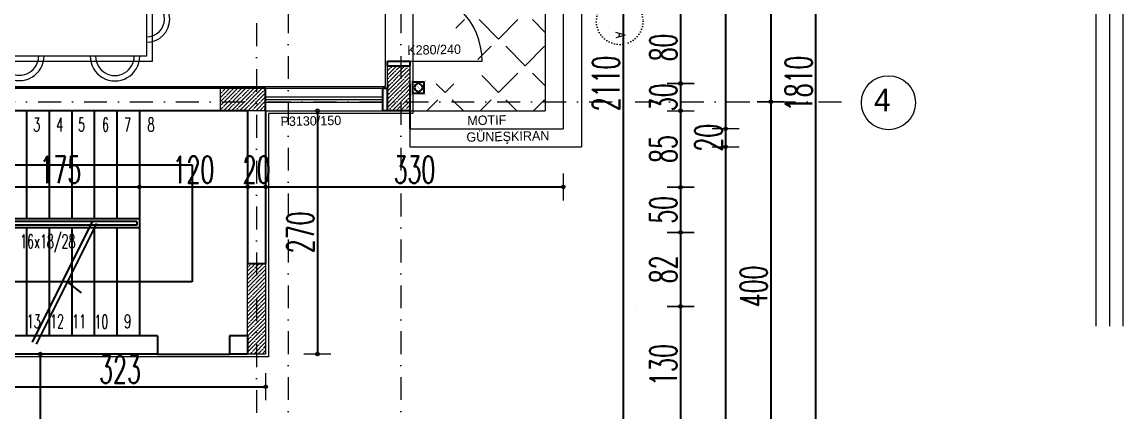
# Model space of a CAD drawing. Header units: millimetres. Extents: x -16104 to 67872, y -88009 to 12107.
# Drawn here: x 27022 to 28243, y 10157 to 10589 of the extents above; entities that cross this region are included whole.
import ezdxf
from ezdxf.enums import TextEntityAlignment as Align

# ---------------------------------------------------------------- set-up
doc = ezdxf.new("R2010")
doc.units = ezdxf.units.MM
doc.linetypes.add('ACAD_ISO07W100', pattern=[3, 0, -3])
doc.linetypes.add('DASHDOTX2', pattern=[50.8, 25.4, -12.7, 0, -12.7])
doc.layers.get('0').update_dxf_attribs({"color": 241})
for name, color, linetype, lineweight in [('AKS', 1, 'ACAD_ISO07W100', 5), ('akslar', 144, 'Continuous', 20), ('balkon', 6, 'Continuous', 5), ('c05', 32, 'Continuous', 13), ('duvar', 123, 'Continuous', 25), ('emsal&kolon', 1, 'Continuous', 5), ('kapı', 3, 'Continuous', 5), ('kolon', 1, 'Continuous', 5), ('merdiven', 4, 'Continuous', 25), ('OLCU', 54, 'Continuous', 13), ('pencere', 5, 'Continuous', 5), ('POZ', 36, 'Continuous', 18), ('SıVA', 40, 'Continuous', 9), ('tefriş', 30, 'Continuous', 5), ('ÖLÇÜ', 252, 'Continuous', 20)]:
    doc.layers.add(name, color=color, linetype=linetype, lineweight=lineweight)
doc.styles.add('DIM', font='Txttw.shx', dxfattribs={"width": 0.6})
doc.styles.add('DIMENSIONS', font='simplex', dxfattribs={"width": 0.8})
doc.styles.add('M2', font='stylu.ttf', dxfattribs={"height": 10})
doc.dimstyles.new('50', dxfattribs={"dimscale": 0, "dimtxt": 30, "dimasz": 1, "dimexe": 0, "dimexo": 2, "dimgap": 4, "dimtad": 1, "dimdec": 0, "dimzin": 0, "dimdsep": 46, "dimtxsty": 'DIM', "dimblk1": 'DOT', "dimblk2": 'DOT', "dimsah": 1, "dimcen": 1.5, "dimdle": 3, "dimse1": 1, "dimse2": 1, "dimclrd": 256, "dimclre": 9, "dimclrt": 256, "dimadec": 0, "dimazin": 0, "dimtfac": 0.24, "dimtdec": 0, "dimtix": 1, "dimtmove": 2, "dimatfit": 3, "dimldrblk": 'DOT', "dimfxl": 0, "dimtolj": 1, "dimtzin": 15, "dimarcsym": 0})
pattern_1 = [(45, (14410.221, 0), (-4.490128, 4.490128), []), (45, (14414.711, 0), (-4.490128, 4.490128), [7.9375, -1.5875, 0, -1.5875])]

# ---------------------------------------------------------------- blocks, each defined once
blk = doc.blocks.new('DOT')
for p, q in [((0, 15), (0, -15)), ((-2, 0), (0, 0)), ((2, 0), (0, 0))]:
    blk.add_line(p, q)
blk.add_circle((0, 0), 2)
blk = doc.blocks.new('*D5373')
at = {"layer": 'Defpoints', "color": 0, "transparency": 16777216}
for p in [(27702.4, 10600), (27702.4, 10520.3), (27752.4, 10520.3)]:
    blk.add_point(p, dxfattribs=at)
at = {"layer": 'OLCU', "lineweight": -2, "transparency": 16777216}
blk.add_line((27752.4, 10599), (27752.4, 10521.3), dxfattribs=at)
for p, rotation in [((27752.4, 10600), 90), ((27752.4, 10520.3), 270)]:
    blk.add_blockref('DOT', p, dxfattribs=dict(at, rotation=rotation))
at = {"layer": 'OLCU', "transparency": 16777216, "insert": (27733.4, 10560.2), "char_height": 30, "attachment_point": 5, "rotation": 90, "style": 'DIM'}
blk.add_mtext('\\A1;80', dxfattribs=at)
blk = doc.blocks.new('*D5374')
at = {"layer": 'Defpoints', "color": 0, "transparency": 16777216}
for p in [(27702.4, 10520), (27702.4, 10490), (27752.4, 10490)]:
    blk.add_point(p, dxfattribs=at)
at = {"layer": 'OLCU', "lineweight": -2, "transparency": 16777216}
for p, q in [((27752.4, 10521), (27752.4, 10522)), ((27752.4, 10520), (27752.4, 10490)), ((27752.4, 10489), (27752.4, 10488))]:
    blk.add_line(p, q, dxfattribs=at)
for p, rotation in [((27752.4, 10520), 270), ((27752.4, 10490), 90)]:
    blk.add_blockref('DOT', p, dxfattribs=dict(at, rotation=rotation))
at = {"layer": 'OLCU', "transparency": 16777216, "insert": (27733.4, 10505), "char_height": 30, "attachment_point": 5, "rotation": 90, "style": 'DIM'}
blk.add_mtext('\\A1;30', dxfattribs=at)
blk = doc.blocks.new('*D5375')
at = {"layer": 'Defpoints', "color": 0, "transparency": 16777216}
for p in [(27702.4, 10490), (27702.4, 10405), (27752.4, 10405)]:
    blk.add_point(p, dxfattribs=at)
at = {"layer": 'OLCU', "lineweight": -2, "transparency": 16777216}
blk.add_line((27752.4, 10489), (27752.4, 10406), dxfattribs=at)
for p, rotation in [((27752.4, 10490), 90), ((27752.4, 10405), 270)]:
    blk.add_blockref('DOT', p, dxfattribs=dict(at, rotation=rotation))
at = {"layer": 'OLCU', "transparency": 16777216, "insert": (27733.4, 10447.5), "char_height": 30, "attachment_point": 5, "rotation": 90, "style": 'DIM'}
blk.add_mtext('\\A1;85', dxfattribs=at)
blk = doc.blocks.new('*D5376')
at = {"layer": 'Defpoints', "color": 0, "transparency": 16777216}
for p in [(27702.4, 10405), (27702.4, 10355), (27752.4, 10355)]:
    blk.add_point(p, dxfattribs=at)
at = {"layer": 'OLCU', "lineweight": -2, "transparency": 16777216}
blk.add_line((27752.4, 10404), (27752.4, 10356), dxfattribs=at)
for p, rotation in [((27752.4, 10405), 90), ((27752.4, 10355), 270)]:
    blk.add_blockref('DOT', p, dxfattribs=dict(at, rotation=rotation))
at = {"layer": 'OLCU', "transparency": 16777216, "insert": (27733.4, 10380), "char_height": 30, "attachment_point": 5, "rotation": 90, "style": 'DIM'}
blk.add_mtext('\\A1;50', dxfattribs=at)
blk = doc.blocks.new('*D5625')
at = {"layer": 'Defpoints', "color": 0, "transparency": 16777216}
for p in [(27702.4, 10355), (27702.4, 10272.8), (27752.4, 10272.8)]:
    blk.add_point(p, dxfattribs=at)
at = {"layer": 'OLCU', "lineweight": -2, "transparency": 16777216}
blk.add_line((27752.4, 10354), (27752.4, 10273.8), dxfattribs=at)
for p, rotation in [((27752.4, 10355), 90), ((27752.4, 10272.8), 270)]:
    blk.add_blockref('DOT', p, dxfattribs=dict(at, rotation=rotation))
at = {"layer": 'OLCU', "transparency": 16777216, "insert": (27733.4, 10313.9), "char_height": 30, "attachment_point": 5, "rotation": 90, "style": 'DIM'}
blk.add_mtext('\\A1;82', dxfattribs=at)
blk = doc.blocks.new('*D5377')
at = {"layer": 'Defpoints', "color": 0, "transparency": 16777216}
for p in [(27702.4, 10272.8), (27702.4, 10142.8), (27752.4, 10142.8)]:
    blk.add_point(p, dxfattribs=at)
at = {"layer": 'OLCU', "lineweight": -2, "transparency": 16777216}
blk.add_line((27752.4, 10271.8), (27752.4, 10143.8), dxfattribs=at)
for p, rotation in [((27752.4, 10272.8), 90), ((27752.4, 10142.8), 270)]:
    blk.add_blockref('DOT', p, dxfattribs=dict(at, rotation=rotation))
at = {"layer": 'OLCU', "transparency": 16777216, "insert": (27733.4, 10207.8), "char_height": 30, "attachment_point": 5, "rotation": 90, "style": 'DIM'}
blk.add_mtext('\\A1;130', dxfattribs=at)
blk = doc.blocks.new('*D5381')
at = {"layer": 'Defpoints', "color": 0, "transparency": 16777216}
for p in [(27767.4, 10450), (27802.4, 9705.5), (27802.4, 9705.5)]:
    blk.add_point(p, dxfattribs=at)
at = {"layer": 'OLCU', "lineweight": -2, "transparency": 16777216}
blk.add_line((27802.4, 10449), (27802.4, 9706.5), dxfattribs=at)
for p, rotation in [((27802.4, 10450), 90), ((27802.4, 9705.5), 270)]:
    blk.add_blockref('DOT', p, dxfattribs=dict(at, rotation=rotation))
at = {"layer": 'OLCU', "transparency": 16777216, "insert": (27783.4, 10077.8), "char_height": 30, "attachment_point": 5, "rotation": 90, "style": 'DIM'}
blk.add_mtext('\\A1;745', dxfattribs=at)
blk = doc.blocks.new('*D5384')
at = {"layer": 'Defpoints', "color": 0, "transparency": 16777216}
for p in [(27867.4, 11425), (27902.4, 11425), (27867.4, 9615.5)]:
    blk.add_point(p, dxfattribs=at)
at = {"layer": 'OLCU', "lineweight": -2, "transparency": 16777216}
blk.add_line((27902.4, 9616.5), (27902.4, 11424), dxfattribs=at)
for p, rotation in [((27902.4, 11425), 90), ((27902.4, 9615.5), 270)]:
    blk.add_blockref('DOT', p, dxfattribs=dict(at, rotation=rotation))
at = {"layer": 'OLCU', "transparency": 16777216, "insert": (27883.4, 10520.3), "char_height": 30, "attachment_point": 5, "rotation": 90, "style": 'DIM'}
blk.add_mtext('\\A1;1810', dxfattribs=at)
blk = doc.blocks.new('*D5434')
at = {"layer": 'Defpoints', "color": 0, "transparency": 16777216}
for p in [(27702.4, 10984.7), (27702.4, 10470), (27802.4, 10470)]:
    blk.add_point(p, dxfattribs=at)
at = {"layer": 'OLCU', "lineweight": -2, "transparency": 16777216}
blk.add_line((27802.4, 10983.7), (27802.4, 10471), dxfattribs=at)
for p, rotation in [((27802.4, 10984.7), 90), ((27802.4, 10470), 270)]:
    blk.add_blockref('DOT', p, dxfattribs=dict(at, rotation=rotation))
at = {"layer": 'OLCU', "transparency": 16777216, "insert": (27783.4, 10727.4), "char_height": 30, "attachment_point": 5, "rotation": 90, "style": 'DIM'}
blk.add_mtext('\\A1;515', dxfattribs=at)
blk = doc.blocks.new('*D5455')
at = {"layer": 'Defpoints', "color": 0, "transparency": 16777216}
for p in [(27802.4, 10470), (27802.4, 10450), (27802.4, 10450)]:
    blk.add_point(p, dxfattribs=at)
at = {"layer": 'OLCU', "lineweight": -2, "transparency": 16777216}
for p, q in [((27802.4, 10471), (27802.4, 10472)), ((27802.4, 10470), (27802.4, 10450)), ((27802.4, 10449), (27802.4, 10448))]:
    blk.add_line(p, q, dxfattribs=at)
for p, rotation in [((27802.4, 10470), 270), ((27802.4, 10450), 90)]:
    blk.add_blockref('DOT', p, dxfattribs=dict(at, rotation=rotation))
at = {"layer": 'OLCU', "transparency": 16777216, "insert": (27783.4, 10460), "char_height": 30, "attachment_point": 5, "rotation": 90, "style": 'DIM'}
blk.add_mtext('\\A1;20', dxfattribs=at)
blk = doc.blocks.new('rb')
at = {"layer": 'tefriş'}
for points in [[(1548.4, 487.07), (1595.5, 487.07), (1595.5, 394.92), (1548.4, 394.92)], [(1551.4, 484.07), (1592.5, 484.07), (1592.5, 397.92), (1551.4, 397.92)]]:
    blk.add_lwpolyline(points, close=True, dxfattribs=at)
for centre, radius, start, end in [((1571.95, 484.07), 12.83, 0, 180), ((1571.95, 484.07), 9.83, 0, 180), ((1551.4, 466.84), 14.18, 90, 270), ((1551.4, 466.84), 11.18, 90, 270), ((1592.5, 466.49), 13.72, 270, 90), ((1592.5, 466.49), 10.72, 270, 90), ((1551.4, 415.62), 14.18, 90, 270), ((1592.29, 413.54), 13.72, 270, 90), ((1551.4, 415.62), 11.18, 90, 270), ((1592.29, 413.54), 10.72, 270, 90), ((1571.95, 397.92), 13.83, 180, 0), ((1571.95, 397.92), 10.83, 180, 0)]:
    blk.add_arc(centre, radius, start, end, dxfattribs=at)
blk = doc.blocks.new('*D5478')
at = {"layer": 'Defpoints', "color": 0, "transparency": 16777216}
for p in [(27852.4, 10800), (27852.4, 10500), (27852.4, 10500)]:
    blk.add_point(p, dxfattribs=at)
at = {"layer": 'OLCU', "lineweight": -2, "transparency": 16777216}
blk.add_line((27852.4, 10799), (27852.4, 10501), dxfattribs=at)
for p, rotation in [((27852.4, 10800), 90), ((27852.4, 10500), 270)]:
    blk.add_blockref('DOT', p, dxfattribs=dict(at, rotation=rotation))
at = {"layer": 'OLCU', "transparency": 16777216, "insert": (27833.4, 10650), "char_height": 30, "attachment_point": 5, "rotation": 90, "style": 'DIM'}
blk.add_mtext('\\A1;300', dxfattribs=at)
blk = doc.blocks.new('*D5479')
at = {"layer": 'Defpoints', "color": 0, "transparency": 16777216}
for p in [(27852.4, 10500), (27852.4, 10090), (27852.4, 10090)]:
    blk.add_point(p, dxfattribs=at)
at = {"layer": 'OLCU', "lineweight": -2, "transparency": 16777216}
blk.add_line((27852.4, 10499), (27852.4, 10091), dxfattribs=at)
for p, rotation in [((27852.4, 10500), 90), ((27852.4, 10090), 270)]:
    blk.add_blockref('DOT', p, dxfattribs=dict(at, rotation=rotation))
at = {"layer": 'OLCU', "transparency": 16777216, "insert": (27833.4, 10295), "char_height": 30, "attachment_point": 5, "rotation": 90, "style": 'DIM'}
blk.add_mtext('\\A1;400', dxfattribs=at)
blk = doc.blocks.new('*D5495')
at = {"layer": 'Defpoints', "color": 0, "transparency": 16777216}
for p in [(27688.7, 11575), (27688.7, 9465.5), (27688.7, 9465.5)]:
    blk.add_point(p, dxfattribs=at)
at = {"layer": 'OLCU', "lineweight": -2, "transparency": 16777216}
blk.add_line((27688.7, 11574), (27688.7, 9466.5), dxfattribs=at)
for p, rotation in [((27688.7, 11575), 90), ((27688.7, 9465.5), 270)]:
    blk.add_blockref('DOT', p, dxfattribs=dict(at, rotation=rotation))
at = {"layer": 'OLCU', "transparency": 16777216, "insert": (27669.7, 10520.3), "char_height": 30, "attachment_point": 5, "rotation": 90, "style": 'DIM'}
blk.add_mtext('\\A1;2110', dxfattribs=at)
blk = doc.blocks.new('*D5530')
at = {"layer": 'Defpoints', "color": 0, "transparency": 16777216}
for p in [(26977.4, 10405.5), (27152.4, 10405.5), (27152.4, 10405.5)]:
    blk.add_point(p, dxfattribs=at)
at = {"layer": 'OLCU', "lineweight": -2, "transparency": 16777216}
blk.add_line((26978.4, 10405.5), (27151.4, 10405.5), dxfattribs=at)
at = {"layer": 'OLCU', "lineweight": -2, "transparency": 16777216, "rotation": 180}
blk.add_blockref('DOT', (26977.4, 10405.5), dxfattribs=at)
at = {"layer": 'OLCU', "lineweight": -2, "transparency": 16777216}
blk.add_blockref('DOT', (27152.4, 10405.5), dxfattribs=at)
at = {"layer": 'OLCU', "transparency": 16777216, "insert": (27064.9, 10424.5), "char_height": 30, "attachment_point": 5, "style": 'DIM'}
blk.add_mtext('\\A1;175', dxfattribs=at)
blk = doc.blocks.new('*D5531')
at = {"layer": 'Defpoints', "color": 0, "transparency": 16777216}
for p in [(27152.4, 10405.5), (27272.4, 10405.5), (27272.4, 10405.5)]:
    blk.add_point(p, dxfattribs=at)
at = {"layer": 'OLCU', "lineweight": -2, "transparency": 16777216}
blk.add_line((27153.4, 10405.5), (27271.4, 10405.5), dxfattribs=at)
at = {"layer": 'OLCU', "lineweight": -2, "transparency": 16777216, "rotation": 180}
blk.add_blockref('DOT', (27152.4, 10405.5), dxfattribs=at)
at = {"layer": 'OLCU', "lineweight": -2, "transparency": 16777216}
blk.add_blockref('DOT', (27272.4, 10405.5), dxfattribs=at)
at = {"layer": 'OLCU', "transparency": 16777216, "insert": (27212.4, 10424.5), "char_height": 30, "attachment_point": 5, "style": 'DIM'}
blk.add_mtext('\\A1;120', dxfattribs=at)
blk = doc.blocks.new('*D5532')
at = {"layer": 'Defpoints', "color": 0, "transparency": 16777216}
for p in [(27272.4, 10405.5), (27292.4, 10405.5), (27292.4, 10405.5)]:
    blk.add_point(p, dxfattribs=at)
at = {"layer": 'OLCU', "lineweight": -2, "transparency": 16777216}
for p, q in [((27271.4, 10405.5), (27270.4, 10405.5)), ((27272.4, 10405.5), (27292.4, 10405.5)), ((27293.4, 10405.5), (27294.4, 10405.5))]:
    blk.add_line(p, q, dxfattribs=at)
blk.add_blockref('DOT', (27272.4, 10405.5), dxfattribs=at)
at = {"layer": 'OLCU', "lineweight": -2, "transparency": 16777216, "rotation": 180}
blk.add_blockref('DOT', (27292.4, 10405.5), dxfattribs=at)
at = {"layer": 'OLCU', "transparency": 16777216, "insert": (27282.4, 10424.5), "char_height": 30, "attachment_point": 5, "style": 'DIM'}
blk.add_mtext('\\A1;20', dxfattribs=at)
blk = doc.blocks.new('A$C412C2498')
at = {"color": 5, "const_width": 0.6}
for points in [[(3.6, 24.3), (0.2, 27)], [(23.8, 24.3), (27.3, 27)], [(3.6, 3), (0.2, 0.2)], [(23.8, 3), (27.3, 0.2)]]:
    blk.add_lwpolyline(points, dxfattribs=at)
at = {"color": 5}
blk.add_lwpolyline([(23.8, 24.3), (3.6, 24.3), (3.6, 3), (23.8, 3)], close=True, dxfattribs=at)
at = {"const_width": 0.1}
for points in [[(6.7, 12.2), (14.6, 20.2)], [(6.8, 14.5), (12.4, 20.1)], [(7.1, 10.4), (16.4, 19.7)], [(7.9, 9.1), (17.8, 19)], [(8.8, 8), (18.9, 18.1)], [(10, 7.1), (19.8, 16.9)], [(11.3, 6.4), (20.4, 15.6)], [(13, 6), (20.8, 13.8)], [(14.8, 6.1), (20.8, 12.1)], [(17.4, 7), (19.8, 9.4)]]:
    blk.add_lwpolyline(points, dxfattribs=at)
blk.add_circle((13.7, 13.1), 7.12)
blk = doc.blocks.new('A$C5E2C1EC0')
at = {"xscale": 0.6105719971092185, "yscale": 0.6105719971092185, "zscale": 0.6105719971092185}
blk.add_blockref('A$C412C2498', (0, 0), dxfattribs=at)
blk = doc.blocks.new('*D5225')
at = {"layer": 'Defpoints', "color": 0, "transparency": 16777216}
for p in [(27292.4, 10405.5), (27622.4, 10405.5), (27622.4, 10405.5)]:
    blk.add_point(p, dxfattribs=at)
at = {"layer": 'OLCU', "lineweight": -2, "transparency": 16777216}
blk.add_line((27293.4, 10405.5), (27621.4, 10405.5), dxfattribs=at)
at = {"layer": 'OLCU', "lineweight": -2, "transparency": 16777216, "rotation": 180}
blk.add_blockref('DOT', (27292.4, 10405.5), dxfattribs=at)
at = {"layer": 'OLCU', "lineweight": -2, "transparency": 16777216}
blk.add_blockref('DOT', (27622.4, 10405.5), dxfattribs=at)
at = {"layer": 'OLCU', "transparency": 16777216, "insert": (27457.4, 10424.5), "char_height": 30, "attachment_point": 5, "style": 'DIM'}
blk.add_mtext('\\A1;330', dxfattribs=at)
blk = doc.blocks.new('*D5538')
at = {"layer": 'Defpoints', "color": 0, "transparency": 16777216}
for p in [(26969.4, 10220), (27292.4, 10220), (27292.4, 10183.7)]:
    blk.add_point(p, dxfattribs=at)
at = {"layer": 'OLCU', "lineweight": -2, "transparency": 16777216}
blk.add_line((26970.4, 10183.7), (27291.4, 10183.7), dxfattribs=at)
at = {"layer": 'OLCU', "lineweight": -2, "transparency": 16777216, "rotation": 180}
blk.add_blockref('DOT', (26969.4, 10183.7), dxfattribs=at)
at = {"layer": 'OLCU', "lineweight": -2, "transparency": 16777216}
blk.add_blockref('DOT', (27292.4, 10183.7), dxfattribs=at)
at = {"layer": 'OLCU', "transparency": 16777216, "insert": (27130.9, 10202.7), "char_height": 30, "attachment_point": 5, "style": 'DIM'}
blk.add_mtext('\\A1;323', dxfattribs=at)
blk = doc.blocks.new('*D5229')
at = {"layer": 'Defpoints', "color": 0, "transparency": 16777216}
for p in [(27317.4, 10490), (27292.4, 10220), (27349.8, 10220)]:
    blk.add_point(p, dxfattribs=at)
at = {"layer": 'OLCU', "lineweight": -2, "transparency": 16777216}
blk.add_line((27349.8, 10489), (27349.8, 10221), dxfattribs=at)
for p, rotation in [((27349.8, 10490), 90), ((27349.8, 10220), 270)]:
    blk.add_blockref('DOT', p, dxfattribs=dict(at, rotation=rotation))
at = {"layer": 'OLCU', "transparency": 16777216, "insert": (27330.8, 10355), "char_height": 30, "attachment_point": 5, "rotation": 90, "style": 'DIM'}
blk.add_mtext('\\A1;270', dxfattribs=at)
blk = doc.blocks.new('*D5540')
at = {"layer": 'Defpoints', "color": 0, "transparency": 16777216}
for p in [(26969.4, 10220), (27042.6, 10220), (26969.4, 9465.5)]:
    blk.add_point(p, dxfattribs=at)
at = {"layer": 'OLCU', "lineweight": -2, "transparency": 16777216}
blk.add_line((27042.6, 9466.5), (27042.6, 10219), dxfattribs=at)
for p, rotation in [((27042.6, 10220), 90), ((27042.6, 9465.5), 270)]:
    blk.add_blockref('DOT', p, dxfattribs=dict(at, rotation=rotation))
at = {"layer": 'OLCU', "transparency": 16777216, "insert": (27023.6, 9842.8), "char_height": 30, "attachment_point": 5, "rotation": 90, "style": 'DIM'}
blk.add_mtext('\\A1;755', dxfattribs=at)

msp = doc.modelspace()

# ---------------------------------------------------------------- hatches: boundary and pattern name
at = {"layer": 'kolon'}
h = msp.add_hatch(dxfattribs=at)
h.set_pattern_fill('ANSI35,_O', color=256)
h.set_pattern_definition(pattern_1)
h.paths.add_polyline_path([(27442.4, 10540), (27427.4, 10540), (27427.4, 10500), (27442.4, 10500)])
h.paths.add_polyline_path([(27452.4, 10540), (27442.4, 10540), (27442.4, 10500), (27452.4, 10500)])
h.paths.add_polyline_path([(27442.4, 10500), (27442.4, 10490), (27452.4, 10490), (27452.4, 10500)])
h.paths.add_polyline_path([(27427.4, 10500), (27427.4, 10490), (27442.4, 10490), (27442.4, 10500)])
h = msp.add_hatch(dxfattribs=at)
h.set_pattern_fill('ANSI35,_O', color=256)
h.set_pattern_definition([(45, (18012.7763, 0), (-4.490128, 4.490128), []), (45, (18017.2665, 0), (-4.490128, 4.490128), [7.9375, -1.5875, 0, -1.5875])])
h.paths.add_polyline_path([(27242.4, 10515), (27242.4, 10500), (27282.4, 10500), (27282.4, 10515)])
h.paths.add_polyline_path([(27242.4, 10500), (27242.4, 10490), (27282.4, 10490), (27282.4, 10500)])
h.paths.add_polyline_path([(27282.4, 10500), (27282.4, 10490), (27292.4, 10490), (27292.4, 10500)])
h.paths.add_polyline_path([(27282.4, 10515), (27282.4, 10500), (27292.4, 10500), (27292.4, 10515)])
h = msp.add_hatch(dxfattribs=at)
h.set_pattern_fill('ANSI35,_O', color=256)
h.set_pattern_definition(pattern_1)
h.paths.add_polyline_path([(27292.4, 10320), (27272.4, 10320), (27272.4, 10220), (27292.4, 10220)])
at = {"layer": 'ÖLÇÜ'}
h = msp.add_hatch(dxfattribs=at)
h.set_pattern_fill('ANGLE,_O', color=256, scale=6, angle=45)
h.set_pattern_definition([(45, (10806.83, 17059.605), (-29.63485, 29.63485), [30.48, -11.43]), (135, (10806.83, 17059.605), (-29.63485, -29.63485), [30.48, -11.43])])
h.paths.add_polyline_path([(27602.4, 10984.7), (27537.4, 10984.7, -0.079624), (27533.4, 10959.7), (27602.4, 10959.7)])
h.paths.add_polyline_path([(27602.4, 10959.7), (27533.4, 10959.7, -0.323907), (27457.4, 10904.7), (27457.4, 10959.7), (27452.4, 10959.7), (27452.4, 10780), (27602.4, 10780)])
h.paths.add_polyline_path([(27602.4, 10780), (27452.4, 10780), (27452.4, 10765), (27452.4, 10635), (27452.4, 10600, -0.131404), (27492.3, 10589.4), (27602.4, 10589.4)])
h.paths.add_polyline_path([(27602.4, 10589.4), (27492.3, 10589.4, -0.268211), (27532.4, 10520), (27452.4, 10520), (27452.4, 10500), (27602.4, 10500)])
h.paths.add_polyline_path([(27602.4, 10500), (27452.4, 10500), (27452.4, 10490), (27602.4, 10490)])
h.paths.add_polyline_path([(27474.1, 10653.7), (27474.3, 10744.2), (27456.6, 10744.3), (27456.3, 10653.8)], flags=24)
h.paths.add_polyline_path([(27485.5, 10746.8), (27573.4, 10746.8), (27573.4, 10717), (27485.5, 10717)], flags=24)
h.paths.add_polyline_path([(27485.7, 10778.7), (27589.8, 10778.7), (27589.8, 10751.8), (27485.7, 10751.8)], flags=24)

# ---------------------------------------------------------------- linework, layer by layer
for p, q in [((27427.4, 10540), (27427.4, 10545)), ((27452.4, 10545), (27452.4, 10540)), ((27427.4, 10490), (27427.4, 10515)), ((27272.4, 10240), (27272.4, 10220)), ((27172.4, 10220), (27252.4, 10220))]:
    msp.add_line(p, q)
at = {"layer": 'AKS', "color": 1, "linetype": 'ACAD_ISO07W100'}
msp.add_circle((27684.9, 10589.6), 25.9, dxfattribs=at)
at = {"layer": 'AKS', "linetype": 'ByBlock'}
msp.add_circle((27982.9, 10498.9), 30, dxfattribs=at)
at = {"layer": 'akslar', "linetype": 'DASHDOTX2'}
for p, q in [((27317.4, 11925), (27317.4, 9115.5)), ((27442.4, 11925), (27442.4, 9115.5)), ((27282.4, 11910.6), (27282.4, 9101.1)), ((24902.4, 10500), (27952.4, 10500))]:
    msp.add_line(p, q, dxfattribs=at)
at = {"layer": 'balkon'}
for p, q in [((27602.4, 10984.7), (27602.4, 10490)), ((27622.4, 10984.7), (27622.4, 10470)), ((27642.4, 10984.7), (27642.4, 10450)), ((27452.4, 10490), (27602.4, 10490)), ((27452.4, 10470), (27622.4, 10470)), ((27452.4, 10470), (27452.4, 10450)), ((27452.4, 10450), (27642.4, 10450))]:
    msp.add_line(p, q, dxfattribs=at)
at = {"layer": 'c05'}
for points in [[(28242.9, 8939.6), (28242.9, 8729.3), (24712.7, 8729.3), (24712.7, 12107.1), (28242.9, 12107.1), (28242.9, 10251)], [(28227.9, 8939.6), (28227.9, 8744.3), (24727.7, 8744.3), (24727.7, 12092.1), (28227.9, 12092.1), (28227.9, 10251)], [(28212.9, 8939.6), (28212.9, 8759.3), (24742.7, 8759.3), (24742.7, 12077.1), (28212.9, 12077.1), (28212.9, 10251)]]:
    msp.add_lwpolyline(points, dxfattribs=at)
at = {"layer": 'duvar'}
for p, q in [((27427.4, 10545), (27452.4, 10545)), ((27427.4, 10540), (27452.4, 10540)), ((27292.4, 10515), (26827.4, 10515)), ((27292.4, 10490), (27292.4, 10515)), ((27422.4, 10515), (27427.4, 10515)), ((27422.4, 10490), (27422.4, 10515)), ((27427.4, 10520), (27427.4, 10515)), ((27452.4, 10520), (27452.4, 10490)), ((27272.4, 10490), (26844.4, 10490)), ((27272.4, 10490), (27272.4, 10320)), ((27292.4, 10490), (27292.4, 10320)), ((27427.4, 10490), (27422.4, 10490)), ((27452.4, 10490), (27427.4, 10490)), ((27452.4, 10490), (27452.4, 10470)), ((26977.4, 10430), (27211.1, 10430)), ((27211.1, 10430), (27211.1, 10300)), ((27100.2, 10367.1), (27033.4, 10233.1)), ((27104.7, 10364.8), (27037.8, 10230.9)), ((27152.4, 10370), (27152.4, 10360)), ((27292.4, 10320), (27272.4, 10320)), ((27211.1, 10300), (26977.4, 10300)), ((27072.4, 10300), (27088, 10287.8)), ((27172.4, 10240), (26857.4, 10240)), ((27172.4, 10240), (27172.4, 10220)), ((27272.4, 10240), (27252.4, 10240)), ((27252.4, 10240), (27252.4, 10220)), ((27172.4, 10220), (26969.4, 10220)), ((27172.4, 10220), (26969.4, 10220)), ((27272.4, 10220), (27252.4, 10220)), ((27272.4, 10220), (27252.4, 10220))]:
    msp.add_line(p, q, dxfattribs=at)
at = {"layer": 'emsal&kolon'}
for points in [[(27452.4, 10490), (27427.4, 10490), (27427.4, 10540), (27452.4, 10540), (27452.4, 10490)], [(27242.4, 10490), (27242.4, 10515), (27292.4, 10515), (27292.4, 10490), (27242.4, 10490)], [(27272.4, 10320), (27292.4, 10320), (27292.4, 10220), (27272.4, 10220), (27272.4, 10320)]]:
    msp.add_lwpolyline(points, dxfattribs=at)
at = {"layer": 'kapı'}
msp.add_line((27452.4, 10545), (27532.4, 10545), dxfattribs=at)
msp.add_arc((27452.4, 10545), 80, 0, 90, dxfattribs=at)
at = {"layer": 'merdiven'}
for p, q in [((27027.4, 10490), (27027.4, 10370)), ((27052.4, 10490), (27052.4, 10370)), ((27077.4, 10490), (27077.4, 10370)), ((27102.4, 10490), (27102.4, 10370)), ((27127.4, 10490), (27127.4, 10370)), ((27152.4, 10490), (27152.4, 10370)), ((27152.4, 10370), (26977.4, 10370)), ((27149.4, 10367), (26980.4, 10367)), ((27149.4, 10367), (27149.4, 10363)), ((27152.4, 10360), (26977.4, 10360)), ((27149.4, 10363), (26980.4, 10363)), ((27027.4, 10360), (27027.4, 10240)), ((27052.4, 10360), (27052.4, 10240)), ((27077.4, 10360), (27077.4, 10240)), ((27102.4, 10360), (27102.4, 10240)), ((27127.4, 10360), (27127.4, 10240)), ((27152.4, 10360), (27152.4, 10240))]:
    msp.add_line(p, q, dxfattribs=at)
at = {"layer": 'OLCU'}
msp.add_line((27702.4, 10272.8), (27702.4, 10272.8), dxfattribs=at)
at = {"layer": 'pencere'}
for p, q in [((27292.4, 10515), (27422.4, 10515)), ((27292.4, 10505.5), (27422.4, 10505.5)), ((27292.4, 10502.5), (27422.4, 10502.5)), ((27292.4, 10499.5), (27422.4, 10499.5)), ((27292.4, 10490), (27422.4, 10490))]:
    msp.add_line(p, q, dxfattribs=at)
at = {"layer": 'SıVA'}
for points in [[(26992.4, 10217), (26992.4, 9702.5), (26857.4, 9702.5), (26857.4, 9442.5), (26075.4, 9442.5), (26075.4, 9612.5), (25855.4, 9612.5), (25855.4, 10467), (25393.4, 10467), (25393.4, 10981.7), (25223.4, 10981.7), (25223.4, 11434), (25513.4, 11434), (25513.4, 11604), (27335.4, 11604), (27335.4, 11434), (27625.4, 11434), (27625.4, 10981.7), (27455.4, 10981.7), (27455.4, 10487), (27295.4, 10487), (27295.4, 10217)], [(26829.4, 10812), (26829.2, 10758), (26824.4, 10758), (26824.4, 10542), (26829.4, 10542), (26829.4, 10517), (27425.4, 10517), (27425.4, 10600), (27425.4, 10982.7), (27400.4, 10982.7), (27400.4, 10997.7), (26917.4, 10997.7), (26824.4, 10997.7), (26824.4, 10852), (26824.4, 10852), (26824.1, 10812)]]:
    msp.add_lwpolyline(points, close=True, dxfattribs=at)

# ---------------------------------------------------------------- block references
at = {"ltscale": 50, "xscale": -1, "rotation": 180}
msp.add_blockref('A$C5E2C1EC0', (27453.4, 10523.8), dxfattribs=at)
at = {"layer": 'pencere', "xscale": 2, "yscale": 2, "zscale": 2, "rotation": 270}
msp.add_blockref('rb', (26192.3, 13735.5), dxfattribs=at)

# ---------------------------------------------------------------- texts
at = {"layer": 'AKS', "color": 1, "style": 'DIMENSIONS', "width": 0.8}
msp.add_text('A', height=10.4, rotation=269.5779, dxfattribs=at).set_placement((27685.9, 10573.9), align=Align.MIDDLE)
at = {"layer": 'AKS', "insert": (27966.8, 10514.5), "char_height": 25, "width": 35.659, "attachment_point": 1}
msp.add_mtext('4', dxfattribs=at)
at = {"layer": 'OLCU', "char_height": 15, "attachment_point": 5, "style": 'DIM'}
for s, insert in [('\\A1;3', (27038.6, 10474.6)), ('\\A1;4', (27064.1, 10474.6)), ('\\A1;5', (27088.2, 10474.6)), ('\\A1;6', (27114.8, 10474.6)), ('\\A1;7', (27139.2, 10474.6)), ('\\A1;8', (27165.3, 10474.6)), ('\\A1;16x18/28', (27050.8, 10342.6)), ('\\A1;13', (27035.3, 10256.3)), ('\\A1;12', (27061.1, 10256.3)), ('\\A1;11', (27085.4, 10256.3)), ('\\A1;10', (27110.2, 10255.9)), ('\\A1;9', (27139.4, 10256.3))]:
    msp.add_mtext(s, dxfattribs=dict(at, insert=insert))
at = {"layer": 'POZ', "style": 'M2', "flags": 4}
for tag, p in [('K280/240', (27449.5, 10552)), ('P3130/150', (27309, 10472.9)), ('MOTIF', (27516.1, 10473.9)), ('GÜNEŞKIRAN', (27515.1, 10455.5))]:
    msp.add_attdef(tag, p, 'K1 80/210', height=10.4, rotation=1.1392, dxfattribs=at)

# ---------------------------------------------------------------- dimensions: what is measured, and where the dimension line sits
at = {"layer": 'OLCU'}
for base, p1, p2, text, picture, middle in [((27688.7, 9465.5), (27688.7, 11575), (27688.7, 9465.5), '2110', '*D5495', (27669.7, 10520.3)), ((27902.4, 11425), (27867.4, 9615.5), (27867.4, 11425), '1810', '*D5384', (27883.4, 10520.3)), ((27852.4, 10500), (27852.4, 10800), (27852.4, 10500), '300', '*D5478', (27833.4, 10650)), ((27852.4, 10090), (27852.4, 10500), (27852.4, 10090), '400', '*D5479', (27833.4, 10295))]:
    dim = msp.add_linear_dim(base=base, p1=p1, p2=p2, angle=90, text=text, dimstyle='50', override={"dimscale": 1}, dxfattribs=at)
    dim.commit()
    dim.dimension.update_dxf_attribs({"geometry": picture, "text_midpoint": middle})
for base, p1, p2, picture, middle in [((27802.4, 10470), (27702.4, 10984.7), (27702.4, 10470), '*D5434', (27783.4, 10727.4)), ((27752.4, 10520.3), (27702.4, 10600), (27702.4, 10520.3), '*D5373', (27733.4, 10560.2)), ((27752.4, 10490), (27702.4, 10520), (27702.4, 10490), '*D5374', (27733.4, 10505)), ((27349.8, 10220), (27317.4, 10490), (27292.4, 10220), '*D5229', (27330.8, 10355)), ((27752.4, 10405), (27702.4, 10490), (27702.4, 10405), '*D5375', (27733.4, 10447.5)), ((27802.4, 10450), (27802.4, 10470), (27802.4, 10450), '*D5455', (27783.4, 10460)), ((27802.3722398, 9705.5446397), (27767.3722398, 10450.0446397), (27802.3722398, 9705.5446397), '*D5381', (27783.3722398, 10077.7946397)), ((27752.4, 10355), (27702.4, 10405), (27702.4, 10355), '*D5376', (27733.4, 10380)), ((27752.4, 10272.8), (27702.4, 10355), (27702.4, 10272.8), '*D5625', (27733.4, 10313.9)), ((27752.4, 10142.8), (27702.4, 10272.8), (27702.4, 10142.8), '*D5377', (27733.4, 10207.8)), ((27042.6483483, 10220.0446397), (26969.3722398, 9465.5446397), (26969.3722398, 10220.0446397), '*D5540', (27023.6483483, 9842.7946397))]:
    dim = msp.add_linear_dim(base=base, p1=p1, p2=p2, angle=90, dimstyle='50', override={"dimscale": 1}, dxfattribs=at)
    dim.commit()
    dim.dimension.update_dxf_attribs({"geometry": picture, "text_midpoint": middle})
for base, p1, p2, picture, middle in [((27152.4, 10405.5), (26977.4, 10405.5), (27152.4, 10405.5), '*D5530', (27064.9, 10424.5)), ((27272.4, 10405.5), (27152.4, 10405.5), (27272.4, 10405.5), '*D5531', (27212.4, 10424.5)), ((27292.4, 10405.5), (27272.4, 10405.5), (27292.4, 10405.5), '*D5532', (27282.4, 10424.5)), ((27622.4, 10405.5), (27292.4, 10405.5), (27622.4, 10405.5), '*D5225', (27457.4, 10424.5)), ((27292.4, 10183.7), (26969.4, 10220), (27292.4, 10220), '*D5538', (27130.9, 10202.7))]:
    dim = msp.add_linear_dim(base=base, p1=p1, p2=p2, dimstyle='50', override={"dimscale": 1}, dxfattribs=at)
    dim.commit()
    dim.dimension.update_dxf_attribs({"geometry": picture, "text_midpoint": middle})

doc.saveas('drawing.dxf')
